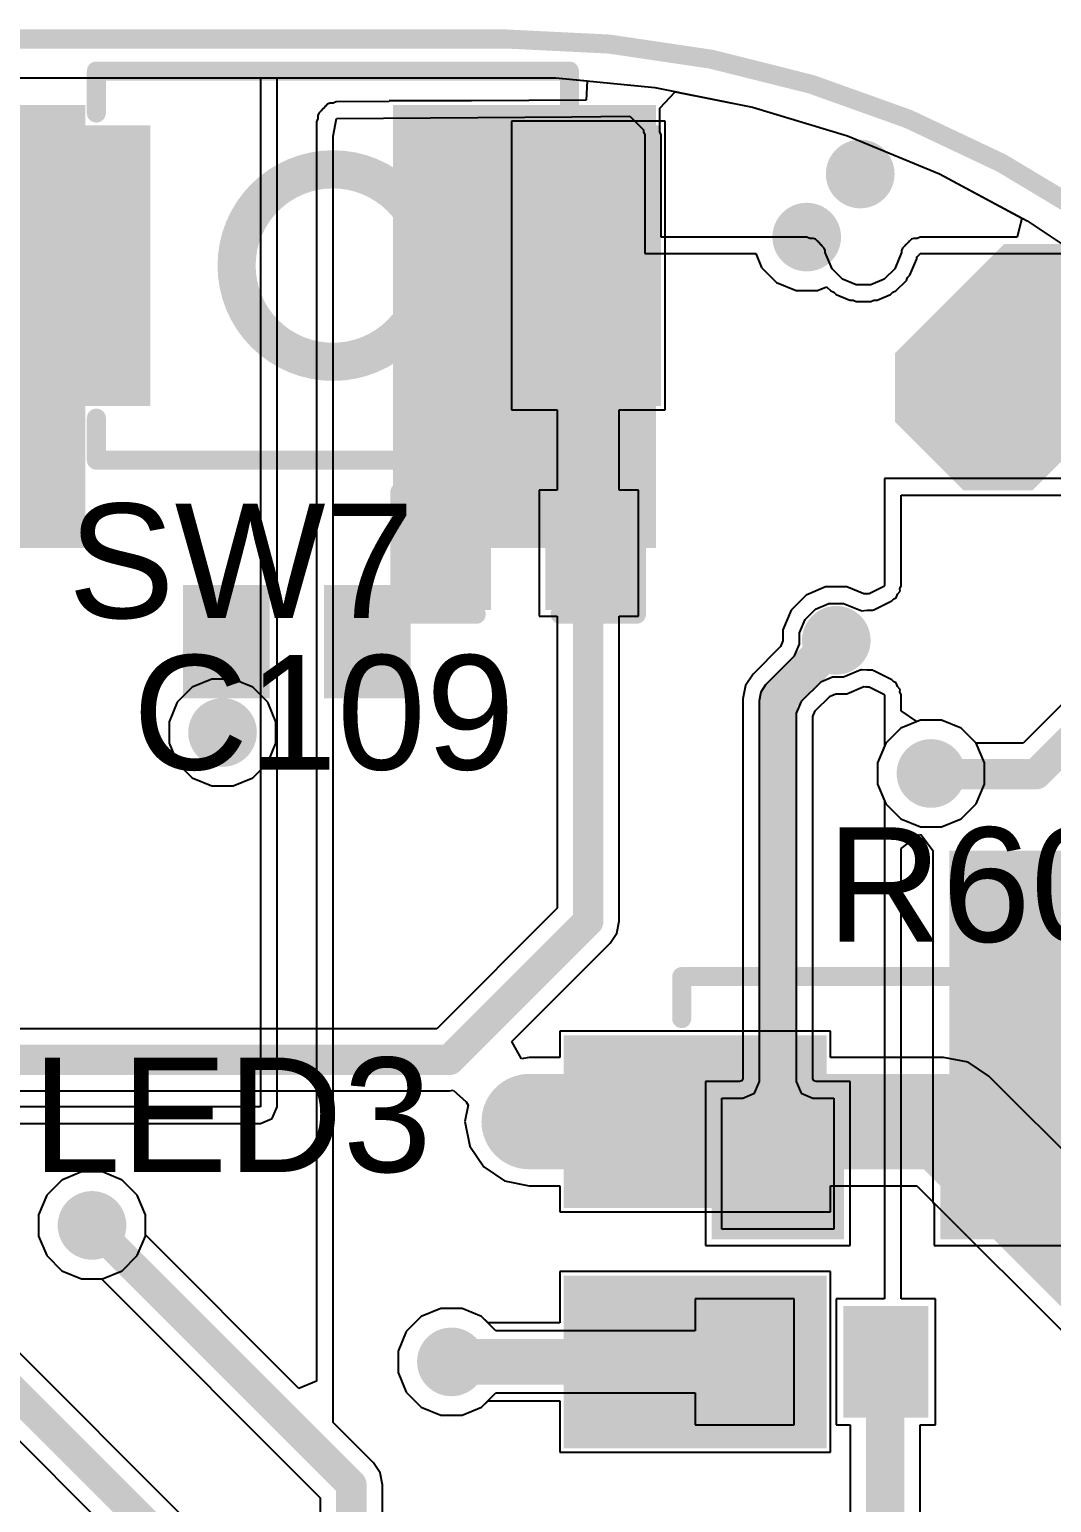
# Model space of a CAD drawing. Header units: millimetres. Extents: x -12 to 5428, y 0 to 5422.
# Drawn here: x 32.8 to 39.61, y 30.25 to 40.06 of the extents above; entities that cross this region are included whole.
import ezdxf

# ---------------------------------------------------------------- set-up
doc = ezdxf.new("R2010")
doc.units = ezdxf.units.MM
for name, color, linetype in [('BottomLayer', 5, 'Continuous'), ('BottomPaste', 16, 'Continuous'), ('BottomSolder', 6, 'Continuous'), ('Mechanical2', 216, 'Continuous'), ('TopLayer', 1, 'Continuous'), ('TopOverlay', 2, 'Continuous'), ('TopPaste', 8, 'Continuous'), ('TopSolder', 216, 'Continuous'), ('ViaHoleLayer', 16, 'Continuous')]:
    doc.layers.add(name, color=color, linetype=linetype)
doc.styles.add('Arial', font='', dxfattribs={"height": 0.2})
doc.styles.get('Arial').set_extended_font_data('Arial')

# ---------------------------------------------------------------- blocks, each defined once
blk = doc.blocks.new('SMA_DO_214AC__B_3')
at = {"layer": 'BottomLayer'}
for points in [[(-2.69997555, 1.40001498), (-1.09997621, 1.40001498), (-1.09997621, -1.3999845), (-2.69997555, -1.3999845)], [(1.10001685, 1.40001498), (2.70001619, 1.40001498), (2.70001619, -1.3999845), (1.10001685, -1.3999845)]]:
    blk.add_hatch(color=5, dxfattribs=at).paths.add_polyline_path(points)
at = {"layer": 'BottomPaste'}
for points in [[(-2.69997555, 1.40001498), (-1.09997621, 1.40001498), (-1.09997621, -1.3999845), (-2.69997555, -1.3999845)], [(1.10001685, 1.40001498), (2.70001619, 1.40001498), (2.70001619, -1.3999845), (1.10001685, -1.3999845)]]:
    blk.add_hatch(color=16, dxfattribs=at).paths.add_polyline_path(points)
at = {"layer": 'BottomSolder'}
for points in [[(-2.77497667, 1.4750161), (-1.02497509, 1.4750161), (-1.02497509, -1.47498562), (-2.77497667, -1.47498562)], [(1.02501573, 1.4750161), (2.77501731, 1.4750161), (2.77501731, -1.47498562), (1.02501573, -1.47498562)]]:
    blk.add_hatch(color=6, dxfattribs=at).paths.add_polyline_path(points)
blk = doc.blocks.new('C___0402_B_9')
at = {"layer": 'BottomLayer'}
for points in [[(-0.2412999999999999, 0.3175050799999999), (-0.2413000000000001, -0.31749492), (-0.6985, -0.31749492), (-0.6985, 0.31750508)], [(0.6985, 0.3175050799999999), (0.6985, -0.31749492), (0.2412999999999999, -0.31749492), (0.2413000000000001, 0.31750508)]]:
    blk.add_hatch(color=5, dxfattribs=at).paths.add_polyline_path(points)
at = {"layer": 'BottomPaste'}
for points in [[(-0.2412999999999999, 0.3175050799999999), (-0.2413000000000001, -0.31749492), (-0.6985, -0.31749492), (-0.6985, 0.31750508)], [(0.6985, 0.3175050799999999), (0.6985, -0.31749492), (0.2412999999999999, -0.31749492), (0.2413000000000001, 0.31750508)]]:
    blk.add_hatch(color=16, dxfattribs=at).paths.add_polyline_path(points)
at = {"layer": 'BottomSolder'}
for points in [[(-0.1813001199999999, 0.3775049599999999), (-0.1813001200000001, -0.3774948000000001), (-0.7584998799999999, -0.3774947999999999), (-0.7584998799999999, 0.3775049600000001)], [(0.7584998799999999, 0.3775049599999999), (0.7584998799999999, -0.3774948000000001), (0.1813001199999999, -0.3774947999999999), (0.1813001200000001, 0.3775049600000001)]]:
    blk.add_hatch(color=6, dxfattribs=at).paths.add_polyline_path(points)
blk = doc.blocks.new('SMD5050_25')
at = {"layer": 'TopLayer'}
for points in [[(-3.199974549999999, 2.09998183), (-1.59997521, 2.09998183), (-1.59997521, 1.09998129), (-3.199974549999999, 1.09998129)], [(1.60001585, 2.09998183), (3.20001519, 2.09998183), (3.20001519, 1.09998129), (1.60001585, 1.09998129)], [(-3.199974549999999, 0.4999850299999999), (-1.59997521, 0.4999850299999999), (-1.59997521, -0.50001551), (-3.199974549999999, -0.50001551)], [(1.60001585, 0.4999850299999999), (3.20001519, 0.4999850299999999), (3.20001519, -0.50001551), (1.60001585, -0.50001551)], [(-3.199974549999999, -1.10001177), (-1.59997521, -1.10001177), (-1.59997521, -2.10001231), (-3.199974549999999, -2.10001231)], [(1.60001585, -1.10001177), (3.20001519, -1.10001177), (3.20001519, -2.10001231), (1.60001585, -2.10001231)]]:
    blk.add_hatch(color=1, dxfattribs=at).paths.add_polyline_path(points)
at = {"layer": 'TopPaste'}
for points in [[(-3.199974549999999, 2.09998183), (-1.59997521, 2.09998183), (-1.59997521, 1.09998129), (-3.199974549999999, 1.09998129)], [(1.60001585, 2.09998183), (3.20001519, 2.09998183), (3.20001519, 1.09998129), (1.60001585, 1.09998129)], [(-3.199974549999999, 0.4999850299999999), (-1.59997521, 0.4999850299999999), (-1.59997521, -0.50001551), (-3.199974549999999, -0.50001551)], [(1.60001585, 0.4999850299999999), (3.20001519, 0.4999850299999999), (3.20001519, -0.50001551), (1.60001585, -0.50001551)], [(-3.199974549999999, -1.10001177), (-1.59997521, -1.10001177), (-1.59997521, -2.10001231), (-3.199974549999999, -2.10001231)], [(1.60001585, -1.10001177), (3.20001519, -1.10001177), (3.20001519, -2.10001231), (1.60001585, -2.10001231)]]:
    blk.add_hatch(color=8, dxfattribs=at).paths.add_polyline_path(points)
at = {"layer": 'TopSolder'}
for points in [[(-3.27497567, 2.17498295), (-1.52497409, 2.17498295), (-1.52497409, 1.02498017), (-3.27497567, 1.02498017)], [(1.52501473, 2.17498295), (3.275016309999999, 2.17498295), (3.275016309999999, 1.02498017), (1.52501473, 1.02498017)], [(-3.27497567, 0.57498615), (-1.52497409, 0.57498615), (-1.52497409, -0.57501663), (-3.27497567, -0.57501663)], [(1.52501473, 0.57498615), (3.275016309999999, 0.57498615), (3.275016309999999, -0.57501663), (1.52501473, -0.57501663)], [(-3.27497567, -1.02501065), (-1.52497409, -1.02501065), (-1.52497409, -2.17501343), (-3.27497567, -2.17501343)], [(1.52501473, -1.02501065), (3.275016309999999, -1.02501065), (3.275016309999999, -2.17501343), (1.52501473, -2.17501343)]]:
    blk.add_hatch(color=216, dxfattribs=at).paths.add_polyline_path(points)
at = {"layer": 'TopOverlay'}
for points, const_width in [([(-2.48917968, 2.56538476), (2.48922032, 2.56538476)], 0.127), ([(-2.48917968, 2.28598476), (-2.48917968, 2.56538476)], 0.127), ([(2.48922032, 2.28598476), (2.48922032, 2.56538476)], 0.127), ([(-3.505179679999999, 1.52398476), (-3.505179679999999, 1.77798476)], 0.254), ([(-3.505179679999999, 1.77798476), (-3.37817968, 1.65098476)], 0.254), ([(-3.505179679999999, 1.52398476), (-3.37817968, 1.65098476)], 0.254), ([(-2.48917968, -2.56541524), (-2.48917968, -2.28601524)], 0.127), ([(2.48922032, -2.56541524), (2.48922032, -2.28601524)], 0.127), ([(-2.48917968, -2.56541524), (2.48922032, -2.56541524)], 0.127)]:
    blk.add_lwpolyline(points, dxfattribs=dict(at, const_width=const_width))
for points, const_width in [([(-2.52092968, 2.56538476, 1), (-2.45742968, 2.56538476, 1)], 0.0635), ([(-2.52092968, 2.56538476, 1), (-2.45742968, 2.56538476, 1)], 0.0635), ([(2.45747032, 2.56538476, 1), (2.52097032, 2.56538476, 1)], 0.0635), ([(2.45747032, 2.56538476, 1), (2.52097032, 2.56538476, 1)], 0.0635), ([(-2.52092968, 2.28598476, 1), (-2.45742968, 2.28598476, 1)], 0.0635), ([(2.45747032, 2.28598476, 1), (2.52097032, 2.28598476, 1)], 0.0635), ([(-3.568679679999999, 1.77798476, 1), (-3.44167968, 1.77798476, 1)], 0.127), ([(-3.568679679999999, 1.77798476, 1), (-3.44167968, 1.77798476, 1)], 0.127), ([(-3.44167968, 1.65098476, 1), (-3.31467968, 1.65098476, 1)], 0.127), ([(-3.44167968, 1.65098476, 1), (-3.31467968, 1.65098476, 1)], 0.127), ([(-3.568679679999999, 1.52398476, 1), (-3.44167968, 1.52398476, 1)], 0.127), ([(-3.568679679999999, 1.52398476, 1), (-3.44167968, 1.52398476, 1)], 0.127), ([(-2.52092968, -2.28601524, 1), (-2.45742968, -2.28601524, 1)], 0.0635), ([(2.45747032, -2.28601524, 1), (2.52097032, -2.28601524, 1)], 0.0635), ([(-2.52092968, -2.56541524, 1), (-2.45742968, -2.56541524, 1)], 0.0635), ([(-2.52092968, -2.56541524, 1), (-2.45742968, -2.56541524, 1)], 0.0635), ([(2.45747032, -2.56541524, 1), (2.52097032, -2.56541524, 1)], 0.0635), ([(2.45747032, -2.56541524, 1), (2.52097032, -2.56541524, 1)], 0.0635)]:
    blk.add_lwpolyline(points, format="xyb", close=True, dxfattribs=dict(at, const_width=const_width))
blk = doc.blocks.new('C___0603_B_27')
at = {"layer": 'BottomLayer'}
for points in [[(-1.14299746, -0.4444847599999999), (-1.14299746, 0.44451524), (-0.38099746, 0.44451524), (-0.38099746, -0.4444847599999999)], [(0.38100254, -0.4444847599999999), (0.38100254, 0.44451524), (1.14300254, 0.44451524), (1.14300254, -0.4444847599999999)]]:
    blk.add_hatch(color=5, dxfattribs=at).paths.add_polyline_path(points)
at = {"layer": 'BottomPaste'}
for points in [[(-1.14299746, -0.4444847599999999), (-1.14299746, 0.44451524), (-0.38099746, 0.44451524), (-0.38099746, -0.4444847599999999)], [(0.38100254, -0.4444847599999999), (0.38100254, 0.44451524), (1.14300254, 0.44451524), (1.14300254, -0.4444847599999999)]]:
    blk.add_hatch(color=16, dxfattribs=at).paths.add_polyline_path(points)
at = {"layer": 'BottomSolder'}
for points in [[(-1.20299734, -0.5044846399999999), (-1.20299734, 0.50451512), (-0.32099758, 0.50451512), (-0.32099758, -0.5044846399999999)], [(0.32100266, -0.5044846399999999), (0.32100266, 0.50451512), (1.20300242, 0.50451512), (1.20300242, -0.5044846399999999)]]:
    blk.add_hatch(color=6, dxfattribs=at).paths.add_polyline_path(points)
blk = doc.blocks.new('2_T____P___B_56')
at = {"layer": 'BottomLayer'}
for points in [[(0.28576524, 0.7620152399999999), (-0.28573476, 0.7620152399999999), (-0.5714847599999999, 0.47626524), (-0.5714847599999999, -0.47623476), (-0.28573476, -0.7619847599999999), (0.28576524, -0.7619847599999999), (0.57151524, -0.47623476), (0.57151524, 0.47626524)], [(2.28576124, 0.7620152399999999), (1.71426124, 0.7620152399999999), (1.42851124, 0.47626524), (1.42851124, -0.47623476), (1.71426124, -0.7619847599999999), (2.28576124, -0.7619847599999999), (2.57151124, -0.47623476), (2.57151124, 0.47626524)]]:
    blk.add_hatch(color=5, dxfattribs=at).paths.add_polyline_path(points)
at = {"layer": 'BottomPaste'}
for points in [[(0.28576524, 0.7620152399999999), (-0.28573476, 0.7620152399999999), (-0.5714847599999999, 0.47626524), (-0.5714847599999999, -0.47623476), (-0.28573476, -0.7619847599999999), (0.28576524, -0.7619847599999999), (0.57151524, -0.47623476), (0.57151524, 0.47626524)], [(2.28576124, 0.7620152399999999), (1.71426124, 0.7620152399999999), (1.42851124, 0.47626524), (1.42851124, -0.47623476), (1.71426124, -0.7619847599999999), (2.28576124, -0.7619847599999999), (2.57151124, -0.47623476), (2.57151124, 0.47626524)]]:
    blk.add_hatch(color=16, dxfattribs=at).paths.add_polyline_path(points)
at = {"layer": 'BottomSolder'}
for points in [[(0.3232658, 0.83701636), (-0.32323532, 0.83701636), (-0.64648588, 0.5137657999999999), (-0.64648588, -0.5137353199999999), (-0.32323532, -0.83698588), (0.3232658, -0.83698588), (0.64651636, -0.5137353199999999), (0.64651636, 0.5137657999999999)], [(2.3232618, 0.83701636), (1.67676068, 0.83701636), (1.35351012, 0.5137657999999999), (1.35351012, -0.5137353199999999), (1.67676068, -0.83698588), (2.3232618, -0.83698588), (2.64651236, -0.5137353199999999), (2.64651236, 0.5137657999999999)]]:
    blk.add_hatch(color=6, dxfattribs=at).paths.add_polyline_path(points)
blk = doc.blocks.new('B3U_1000P_59')
at = {"layer": 'TopLayer'}
for points in [[(-2.10997927, 0.85998685), (-1.28997837, 0.85998685), (-1.28997837, -0.8600122499999999), (-2.10997927, -0.8600122499999999)], [(1.29001393, 0.85998685), (2.11001483, 0.85998685), (2.11001483, -0.8600122499999999), (1.29001393, -0.8600122499999999)]]:
    blk.add_hatch(color=1, dxfattribs=at).paths.add_polyline_path(points)
at = {"layer": 'TopPaste'}
for points in [[(-2.10997927, 0.85998685), (-1.28997837, 0.85998685), (-1.28997837, -0.8600122499999999), (-2.10997927, -0.8600122499999999)], [(1.29001393, 0.85998685), (2.11001483, 0.85998685), (2.11001483, -0.8600122499999999), (1.29001393, -0.8600122499999999)]]:
    blk.add_hatch(color=8, dxfattribs=at).paths.add_polyline_path(points)
at = {"layer": 'TopSolder'}
for points in [[(-2.18498039, 0.9349879699999999), (-1.21497725, 0.9349879699999999), (-1.21497725, -0.93501337), (-2.18498039, -0.93501337)], [(1.21501281, 0.9349879699999999), (2.18501595, 0.9349879699999999), (2.18501595, -0.93501337), (1.21501281, -0.93501337)]]:
    blk.add_hatch(color=216, dxfattribs=at).paths.add_polyline_path(points)
at = {"layer": 'TopOverlay', "const_width": 0.127}
for points in [[(-1.57480762, 1.2953873), (-1.57480762, 1.0159873)], [(1.57479238, 1.2953873), (-1.57480762, 1.2953873)], [(1.57479238, 1.2953873), (1.57479238, 1.0159873)], [(-1.57480762, -1.0160127), (-1.57480762, -1.2954127)], [(1.57479238, -1.0160127), (1.57479238, -1.2954127)], [(1.57479238, -1.2954127), (-1.57480762, -1.2954127)]]:
    blk.add_lwpolyline(points, dxfattribs=at)
at = {"layer": 'TopOverlay'}
for points, const_width in [([(-1.60655762, 1.2953873, 1), (-1.54305762, 1.2953873, 1)], 0.0635), ([(-1.60655762, 1.2953873, 1), (-1.54305762, 1.2953873, 1)], 0.0635), ([(1.54304238, 1.2953873, 1), (1.60654238, 1.2953873, 1)], 0.0635), ([(1.54304238, 1.2953873, 1), (1.60654238, 1.2953873, 1)], 0.0635), ([(-1.60655762, 1.0159873, 1), (-1.54305762, 1.0159873, 1)], 0.0635), ([(1.54304238, 1.0159873, 1), (1.60654238, 1.0159873, 1)], 0.0635), ([(0.64106806, 0, 1), (-0.64106806, 0, 1)], 0.254), ([(-0.7045680599999999, 0, 1), (-0.5775680599999999, 0, 1)], 0.127), ([(0.5775680599999999, 0, 1), (0.7045680599999999, 0, 1)], 0.127), ([(-1.60655762, -1.0160127, 1), (-1.54305762, -1.0160127, 1)], 0.0635), ([(1.54304238, -1.0160127, 1), (1.60654238, -1.0160127, 1)], 0.0635), ([(-1.60655762, -1.2954127, 1), (-1.54305762, -1.2954127, 1)], 0.0635), ([(-1.60655762, -1.2954127, 1), (-1.54305762, -1.2954127, 1)], 0.0635), ([(1.54304238, -1.2954127, 1), (1.60654238, -1.2954127, 1)], 0.0635), ([(1.54304238, -1.2954127, 1), (1.60654238, -1.2954127, 1)], 0.0635)]:
    blk.add_lwpolyline(points, format="xyb", close=True, dxfattribs=dict(at, const_width=const_width))
blk = doc.blocks.new('R___0402_B_67')
at = {"layer": 'BottomLayer'}
for points in [[(-0.2412771399999999, 0.31748476), (-0.2412771400000001, -0.31751524), (-0.6984771399999999, -0.31751524), (-0.6984771399999999, 0.31748476)], [(0.69852286, 0.31748476), (0.69852286, -0.31751524), (0.2413228599999999, -0.31751524), (0.2413228600000001, 0.31748476)]]:
    blk.add_hatch(color=5, dxfattribs=at).paths.add_polyline_path(points)
at = {"layer": 'BottomPaste'}
for points in [[(-0.2412771399999999, 0.31748476), (-0.2412771400000001, -0.31751524), (-0.6984771399999999, -0.31751524), (-0.6984771399999999, 0.31748476)], [(0.69852286, 0.31748476), (0.69852286, -0.31751524), (0.2413228599999999, -0.31751524), (0.2413228600000001, 0.31748476)]]:
    blk.add_hatch(color=16, dxfattribs=at).paths.add_polyline_path(points)
at = {"layer": 'BottomSolder'}
for points in [[(-0.1862759799999999, 0.3724859199999999), (-0.1862759800000001, -0.3725164000000001), (-0.7534782999999999, -0.3725163999999999), (-0.7534782999999999, 0.37248592)], [(0.75352402, 0.3724859199999999), (0.75352402, -0.3725164000000001), (0.1863216999999999, -0.3725163999999999), (0.1863217000000001, 0.37248592)]]:
    blk.add_hatch(color=6, dxfattribs=at).paths.add_polyline_path(points)
blk = doc.blocks.new('C___0402_125')
at = {"layer": 'TopLayer'}
for points in [[(-0.69851524, -0.31751524), (-0.69851524, 0.31748476), (-0.2413152399999999, 0.31748476), (-0.24131524, -0.31751524)], [(0.2412847599999999, -0.31751524), (0.24128476, 0.31748476), (0.6984847599999999, 0.31748476), (0.6984847599999999, -0.31751524)]]:
    blk.add_hatch(color=1, dxfattribs=at).paths.add_polyline_path(points)
at = {"layer": 'TopPaste'}
for points in [[(-0.69851524, -0.31751524), (-0.69851524, 0.31748476), (-0.2413152399999999, 0.31748476), (-0.24131524, -0.31751524)], [(0.2412847599999999, -0.31751524), (0.24128476, 0.31748476), (0.6984847599999999, 0.31748476), (0.6984847599999999, -0.31751524)]]:
    blk.add_hatch(color=8, dxfattribs=at).paths.add_polyline_path(points)
at = {"layer": 'TopSolder'}
for points in [[(-0.7585151199999999, -0.37751512), (-0.7585151199999999, 0.37748464), (-0.18131536, 0.37748464), (-0.18131536, -0.37751512)], [(0.18128488, -0.37751512), (0.18128488, 0.37748464), (0.7584846399999999, 0.37748464), (0.7584846399999999, -0.37751512)]]:
    blk.add_hatch(color=216, dxfattribs=at).paths.add_polyline_path(points)
at = {"layer": 'TopOverlay', "const_width": 0.127}
for points in [[(-0.78741524, 0.40638476), (-0.27941524, 0.40638476)], [(-0.78741524, -0.40641524), (-0.78741524, 0.40638476)], [(0.27938476, 0.40638476), (0.7873847599999999, 0.40638476)], [(0.7873847599999999, -0.40641524), (0.7873847599999999, 0.40638476)], [(-0.78741524, -0.40641524), (-0.27941524, -0.40641524)], [(0.27938476, -0.40641524), (0.7873847599999999, -0.40641524)]]:
    blk.add_lwpolyline(points, dxfattribs=at)
at = {"layer": 'TopOverlay', "const_width": 0.0635}
for points in [[(-0.8191652399999999, 0.40638476, 1), (-0.7556652399999999, 0.40638476, 1)], [(-0.8191652399999999, 0.40638476, 1), (-0.7556652399999999, 0.40638476, 1)], [(-0.31116524, 0.40638476, 1), (-0.24766524, 0.40638476, 1)], [(0.24763476, 0.40638476, 1), (0.31113476, 0.40638476, 1)], [(0.75563476, 0.40638476, 1), (0.8191347599999999, 0.40638476, 1)], [(0.75563476, 0.40638476, 1), (0.8191347599999999, 0.40638476, 1)], [(-0.8191652399999999, -0.40641524, 1), (-0.7556652399999999, -0.40641524, 1)], [(-0.8191652399999999, -0.40641524, 1), (-0.7556652399999999, -0.40641524, 1)], [(-0.31116524, -0.40641524, 1), (-0.24766524, -0.40641524, 1)], [(0.24763476, -0.40641524, 1), (0.31113476, -0.40641524, 1)], [(0.75563476, -0.40641524, 1), (0.8191347599999999, -0.40641524, 1)], [(0.75563476, -0.40641524, 1), (0.8191347599999999, -0.40641524, 1)]]:
    blk.add_lwpolyline(points, format="xyb", close=True, dxfattribs=at)

msp = doc.modelspace()

# ---------------------------------------------------------------- hatches: boundary and pattern name
at = {"layer": 'BottomLayer'}
h = msp.add_hatch(color=5, dxfattribs=at)
edge = h.paths.add_edge_path()
edge.add_arc((38.33273512, 39.10117148), 0.2286, 0, 360)
h = msp.add_hatch(color=5, dxfattribs=at)
edge = h.paths.add_edge_path()
edge.add_arc((37.97652552, 38.68096403999999), 0.2286, 0, 360)
h = msp.add_hatch(color=5, dxfattribs=at)
edge = h.paths.add_edge_path()
edge.add_arc((38.17339076, 35.99599608), 0.2286, 0, 360)
h = msp.add_hatch(color=5, dxfattribs=at)
edge = h.paths.add_edge_path()
edge.add_arc((34.0868, 35.3822), 0.2286, 0, 360)
h = msp.add_hatch(color=5, dxfattribs=at)
edge = h.paths.add_edge_path()
edge.add_arc((38.80395338, 35.10937606), 0.2286, 0, 360)
msp.add_hatch(color=5, dxfattribs=at).paths.add_polyline_path([(38.92715861999999, 32.25720752), (42.70530702, 32.25720752), (42.70530702, 34.59630876), (38.92715861999999, 34.59630876)])
h = msp.add_hatch(color=5, dxfattribs=at)
edge = h.paths.add_edge_path()
edge.add_arc((36.12848756, 32.79118156), 0.2286, 0, 360)
h = msp.add_hatch(color=5, dxfattribs=at)
edge = h.paths.add_edge_path()
edge.add_arc((33.21779996, 32.09999676), 0.2286, 0, 360)
h = msp.add_hatch(color=5, dxfattribs=at)
edge = h.paths.add_edge_path()
edge.add_arc((35.61078476, 31.19118476), 0.2286, 0, 360)
at = {"layer": 'TopLayer'}
h = msp.add_hatch(color=1, dxfattribs=at)
edge = h.paths.add_edge_path()
edge.add_arc((38.33273512, 39.10117148), 0.2286, 0, 360)
h = msp.add_hatch(color=1, dxfattribs=at)
edge = h.paths.add_edge_path()
edge.add_arc((37.97652552, 38.68096403999999), 0.2286, 0, 360)
h = msp.add_hatch(color=1, dxfattribs=at)
edge = h.paths.add_edge_path()
edge.add_arc((38.17339076, 35.99599608), 0.2286, 0, 360)
h = msp.add_hatch(color=1, dxfattribs=at)
edge = h.paths.add_edge_path()
edge.add_arc((34.0868, 35.3822), 0.2286, 0, 360)
h = msp.add_hatch(color=1, dxfattribs=at)
edge = h.paths.add_edge_path()
edge.add_arc((38.80395338, 35.10937606), 0.2286, 0, 360)
h = msp.add_hatch(color=1, dxfattribs=at)
edge = h.paths.add_edge_path()
edge.add_arc((36.12848756, 32.79118156), 0.2286, 0, 360)
h = msp.add_hatch(color=1, dxfattribs=at)
edge = h.paths.add_edge_path()
edge.add_arc((33.21779996, 32.09999676), 0.2286, 0, 360)
h = msp.add_hatch(color=1, dxfattribs=at)
edge = h.paths.add_edge_path()
edge.add_arc((35.61078476, 31.19118476), 0.2286, 0, 360)
at = {"layer": 'ViaHoleLayer'}
h = msp.add_hatch(color=16, dxfattribs=at)
edge = h.paths.add_edge_path()
edge.add_arc((38.33273512, 39.10117148), 0.1016, 0, 360)
h = msp.add_hatch(color=16, dxfattribs=at)
edge = h.paths.add_edge_path()
edge.add_arc((37.97652552, 38.68096403999999), 0.1016, 0, 360)
h = msp.add_hatch(color=16, dxfattribs=at)
edge = h.paths.add_edge_path()
edge.add_arc((38.17339076, 35.99599608), 0.1016, 0, 360)
h = msp.add_hatch(color=16, dxfattribs=at)
edge = h.paths.add_edge_path()
edge.add_arc((34.0868, 35.3822), 0.1016, 0, 360)
h = msp.add_hatch(color=16, dxfattribs=at)
edge = h.paths.add_edge_path()
edge.add_arc((38.80395338, 35.10937606), 0.1016, 0, 360)
h = msp.add_hatch(color=16, dxfattribs=at)
edge = h.paths.add_edge_path()
edge.add_arc((36.12848756, 32.79118156), 0.1016, 0, 360)
h = msp.add_hatch(color=16, dxfattribs=at)
edge = h.paths.add_edge_path()
edge.add_arc((33.21779996, 32.09999676), 0.1016, 0, 360)
h = msp.add_hatch(color=16, dxfattribs=at)
edge = h.paths.add_edge_path()
edge.add_arc((35.61078476, 31.19118476), 0.1016, 0, 360)

# ---------------------------------------------------------------- linework, layer by layer
at = {"layer": 'BottomLayer'}
for p, q in [((31.36619838, 39.74103049999999), (34.34069078, 39.74103304)), ((34.34069078, 39.74103304), (34.34069078, 32.88939827999999)), ((34.45066262, 32.88939827999999), (34.45066262, 39.74103304)), ((34.45066262, 39.74103304), (35.97459912, 39.74103304)), ((35.97459912, 39.74103304), (36.30576178, 39.74103304)), ((36.30576178, 39.74103304), (36.5145955, 39.72046412)), ((36.5145955, 39.72046412), (36.50881699999999, 39.5934184)), ((36.99915638, 39.53980916), (37.1008021, 39.64907995999999)), ((37.1008021, 39.64907995999999), (37.61450948, 39.54689576)), ((34.75742604, 39.53621759999999), (34.75024546, 39.52903702)), ((34.76492412, 39.54382744), (34.75742604, 39.53621759999999)), ((34.76683928, 39.5485493), (34.76492412, 39.54382744)), ((34.77153066, 39.55053304), (34.76683928, 39.5485493)), ((34.78687988, 39.56610832), (34.77153066, 39.55053304)), ((34.80233578, 39.57264374), (34.78687988, 39.56610832)), ((34.82421534, 39.57280376), (34.80233578, 39.57264374)), ((34.84436516, 39.58132292), (34.82421534, 39.57280376)), ((35.19595957999999, 39.58387816), (34.84436516, 39.58132292)), ((35.74516092, 39.5878685), (35.19595957999999, 39.5878685)), ((35.19595957999999, 39.5878685), (35.19595957999999, 39.58387816)), ((36.50881699999999, 39.5934184), (35.74516092, 39.5878685)), ((36.99915638, 39.38257808), (36.99915638, 39.53980916)), ((37.61450948, 39.54689576), (38.24832838, 39.354633)), ((34.72168824, 39.4695299), (34.71331894, 39.44932166)), ((34.71331894, 39.44932166), (34.71331894, 31.06341006)), ((34.72810936, 39.50690092), (34.72168824, 39.49140438)), ((34.72168824, 39.49140438), (34.72168824, 39.4695299)), ((34.74357542, 39.52236697999999), (34.72810936, 39.50690092)), ((34.74552868, 39.52708376), (34.74357542, 39.52236697999999)), ((34.75024546, 39.52903702), (34.74552868, 39.52708376)), ((34.82329077999999, 39.35401578), (34.84517542, 39.47135362)), ((34.84517542, 39.47135362), (36.41199474, 39.48274043999999)), ((36.41199474, 39.48274043999999), (36.79905518, 39.48555222)), ((36.79905518, 39.48555222), (36.88918454, 39.39607563999999)), ((34.82329077999999, 30.78750256), (34.82329077999999, 39.35401578)), ((36.88918454, 39.39607563999999), (36.88918454, 39.38257808)), ((36.88918454, 39.38257808), (36.89755384, 39.36236984)), ((36.89755384, 39.36236984), (36.89755384, 39.34049536)), ((36.89755384, 39.34049536), (36.89755891999999, 39.34048266)), ((36.89755891999999, 39.34048266), (36.89755891999999, 38.5709922)), ((37.00753076, 39.36235968), (36.99915638, 39.38257808)), ((37.00753076, 38.68096403999999), (37.00753076, 39.36235968)), ((38.24832838, 39.354633), (38.86023978, 39.10117148)), ((38.86023978, 39.10117148), (39.4087858, 38.80796404)), ((39.4087858, 38.80796404), (39.37697484, 38.68096403999999)), ((37.97652552, 38.68096403999999), (37.00753076, 38.68096403999999)), ((37.99673376, 38.6725922), (37.97652552, 38.68096403999999)), ((38.0186184, 38.67259728), (37.99673376, 38.6725922)), ((38.01863617999999, 38.67258203999999), (38.0186184, 38.67259728)), ((38.03406668, 38.66618886), (38.01863617999999, 38.67258203999999)), ((38.03407684, 38.66619393999999), (38.03406668, 38.66618886)), ((38.0495556, 38.65071263999999), (38.03407684, 38.66619393999999)), ((38.05428762, 38.6487543), (38.0495556, 38.65071263999999)), ((38.05624596, 38.64402228), (38.05428762, 38.6487543)), ((38.65370984, 38.6487543), (38.65174896, 38.64401974)), ((38.6584444, 38.65071518), (38.65370984, 38.6487543)), ((38.6739257, 38.66619648), (38.6584444, 38.65071518)), ((38.67394093999999, 38.66619393999999), (38.6739257, 38.66619648)), ((38.68936382, 38.67258458), (38.67394093999999, 38.66619393999999)), ((38.6893816, 38.67259981999999), (38.68936382, 38.67258458)), ((38.71126623999999, 38.67259474), (38.6893816, 38.67259981999999)), ((38.73147194, 38.68096403999999), (38.71126623999999, 38.67259474)), ((39.37697484, 38.68096403999999), (38.73147194, 38.68096403999999)), ((36.89755891999999, 38.5709922), (37.63717897999999, 38.5709922)), ((37.63717897999999, 38.5709922), (37.67506307999999, 38.47953188)), ((38.07142753999999, 38.62884323999999), (38.05624596, 38.64402228)), ((38.0761621, 38.62688236), (38.07142753999999, 38.62884323999999)), ((38.07812298, 38.62214779999999), (38.0761621, 38.62688236)), ((38.09360427999999, 38.6066665), (38.07812298, 38.62214779999999)), ((38.09360174, 38.60665126), (38.09360427999999, 38.6066665)), ((38.09999238, 38.59122838), (38.09360174, 38.60665126)), ((38.10000762, 38.5912106), (38.09999238, 38.59122838)), ((38.10000254, 38.57934372), (38.10000762, 38.5912106)), ((38.14576572, 38.46886388), (38.10000254, 38.57934372)), ((38.60799746, 38.57934625999999), (38.56223428, 38.46886388)), ((38.60801016, 38.59122838), (38.60799492, 38.5912106)), ((38.60799492, 38.5912106), (38.60799746, 38.57934625999999)), ((38.61440334, 38.60665634), (38.60801016, 38.59122838)), ((38.62987956, 38.62214779999999), (38.61439826, 38.60666904)), ((38.61439826, 38.60666904), (38.61440334, 38.60665634)), ((38.63183789999999, 38.62687981999999), (38.62987956, 38.62214779999999)), ((38.63656992, 38.62883816), (38.63183789999999, 38.62687981999999)), ((38.65174896, 38.64401974), (38.63656992, 38.62883816)), ((38.70959746, 38.54912026), (38.7143371, 38.55108368)), ((38.70959746, 38.537261), (38.70959746, 38.54912026)), ((38.7143371, 38.55108368), (38.72951613999999, 38.56626525999999)), ((38.72951613999999, 38.56626525999999), (38.73147448, 38.5709922)), ((38.73147448, 38.5709922), (39.77055546, 38.5709922)), ((37.67506307999999, 38.47953188), (37.77509336, 38.3795016)), ((38.21486388, 38.39976572), (38.14576572, 38.46886388)), ((38.56223428, 38.46886388), (38.49313612, 38.39976572)), ((38.66383428, 38.42677862), (38.70959746, 38.537261)), ((37.77509336, 38.3795016), (37.90579159999999, 38.32536404)), ((38.30514056, 38.36237183999999), (38.21486388, 38.39976572)), ((38.40285944, 38.36237183999999), (38.30514056, 38.36237183999999)), ((38.49313612, 38.39976572), (38.40285944, 38.36237183999999)), ((38.57089822, 38.32200362), (38.63999638, 38.39110178)), ((38.63999638, 38.39110178), (38.64836822, 38.41131001999999)), ((38.64836822, 38.41131001999999), (38.66383428, 38.42677862)), ((37.90579159999999, 38.32536404), (38.04725944, 38.32536404)), ((38.04725944, 38.32536404), (38.10840993999999, 38.35069546)), ((38.10840993999999, 38.35069546), (38.13710177999999, 38.32200362)), ((38.13710177999999, 38.32200362), (38.1573151, 38.31363177999999)), ((38.1573151, 38.31363177999999), (38.17278115999999, 38.29816572)), ((38.17278115999999, 38.29816572), (38.2630553, 38.26077184)), ((38.2630553, 38.26077184), (38.28492978, 38.26077184)), ((38.28492978, 38.26077184), (38.30514056, 38.2524)), ((38.40285944, 38.2524), (38.42307022, 38.26077184)), ((38.42307022, 38.26077184), (38.4449447, 38.26077184)), ((38.4449447, 38.26077184), (38.53522138, 38.29816572)), ((38.53522138, 38.29816572), (38.55068744, 38.31363177999999)), ((38.55068744, 38.31363177999999), (38.57089822, 38.32200362)), ((38.30514056, 38.2524), (38.40285944, 38.2524)), ((40.10335896, 37.0734463), (38.49444676, 37.0734463)), ((38.49444676, 37.0734463), (38.49444676, 36.36203039999999)), ((38.6044186, 36.35744062), (38.6044186, 36.96347445999999)), ((38.6044186, 36.96347445999999), (40.1252309, 36.96347445999999)), ((37.97195859999999, 36.29745852), (37.87192832, 36.19742823999999)), ((38.10265684, 36.35159607999999), (37.97195859999999, 36.29745852)), ((38.24412468, 36.35159607999999), (38.10265684, 36.35159607999999)), ((38.3575687, 36.30460608), (38.24412468, 36.35159607999999)), ((38.37055826, 36.30554334), (38.3575687, 36.30460608)), ((38.37457146, 36.30420984), (38.37055826, 36.30554334)), ((38.37847798, 36.30582782), (38.37457146, 36.30420984)), ((38.39151072, 36.30582782), (38.37847798, 36.30582782)), ((38.49034466, 36.35538321999999), (38.39151072, 36.30582782)), ((38.49318184, 36.3582204), (38.49034466, 36.35538321999999)), ((38.49444676, 36.36203039999999), (38.49318184, 36.3582204)), ((38.57220886, 36.27967852), (38.58202596, 36.3033818)), ((38.58202596, 36.3033818), (38.59881536, 36.32278231999999)), ((38.59751488, 36.34077568), (38.6044186, 36.35744062)), ((38.59881536, 36.32278231999999), (38.59751488, 36.34077568)), ((37.87192832, 36.19742823999999), (37.81779075999999, 36.06673)), ((37.96515648, 36.1351322), (38.03425463999999, 36.20423036)), ((38.03425463999999, 36.20423036), (38.12453132, 36.24162424)), ((38.12453132, 36.24162424), (38.2222502, 36.24162424)), ((38.2222502, 36.24162424), (38.33273512, 36.19585852)), ((38.33273512, 36.19585852), (38.33696168, 36.19585852)), ((38.33696168, 36.19585852), (38.34016208, 36.19308992)), ((38.34016208, 36.19308992), (38.37847798, 36.19585598)), ((38.37847798, 36.19585598), (38.4169031, 36.19585598)), ((38.4169031, 36.19585598), (38.41989521999999, 36.19884809999999)), ((38.41989521999999, 36.19884809999999), (38.42411162, 36.1991529)), ((38.42411162, 36.1991529), (38.543738, 36.25913499999999)), ((38.543738, 36.25913499999999), (38.55554138, 36.27277479999999)), ((38.55554138, 36.27277479999999), (38.57220886, 36.27967852)), ((37.9277626, 36.04485552), (37.96515648, 36.1351322)), ((37.81779075999999, 36.06673), (37.81779075999999, 35.99189398)), ((37.9277626, 35.9700195), (37.9277626, 36.04485552)), ((37.80232469999999, 35.95455344), (37.61934818, 35.77157438)), ((37.81779075999999, 35.99189398), (37.80232469999999, 35.95455344)), ((37.89555286, 35.8922574), (37.9277626, 35.9700195)), ((40.04141344, 35.93594794), (39.4174218, 35.31195884)), ((37.70476584, 35.70146784), (37.89555286, 35.8922574)), ((37.61934818, 35.77157438), (37.5688225, 35.69595858)), ((38.06965208, 35.71815818), (37.93947454, 35.58798317999999)), ((38.14741418, 35.75036792), (38.06965208, 35.71815818)), ((38.2222502, 35.75036792), (38.14741418, 35.75036792)), ((38.33273512, 35.79613364), (38.2222502, 35.75036792)), ((38.33696168, 35.79613364), (38.33273512, 35.79613364)), ((38.34016208, 35.79890224), (38.33696168, 35.79613364)), ((38.37847798, 35.79613618), (38.34016208, 35.79890224)), ((38.41690564, 35.79613618), (38.37847798, 35.79613618)), ((38.41989776, 35.79314406), (38.41690564, 35.79613618)), ((38.42411162, 35.79283926), (38.41989776, 35.79314406)), ((38.543738, 35.73285716), (38.42411162, 35.79283926)), ((38.55554138, 35.71921736), (38.543738, 35.73285716)), ((38.57220886, 35.71231364), (38.55554138, 35.71921736)), ((38.58202596, 35.68861036), (38.57220886, 35.71231364)), ((37.5688225, 35.69595858), (37.5510806, 35.60676393999999)), ((37.5510806, 35.60676393999999), (37.5510806, 33.079182)), ((37.66105244, 35.59593338), (37.67241386, 35.65305035999999)), ((37.67241386, 35.65305035999999), (37.70476584, 35.70146784)), ((38.0327027, 35.52568714), (38.13194812, 35.62493002)), ((38.13194812, 35.62493002), (38.16928612, 35.64039608)), ((38.16928612, 35.64039608), (38.24412468, 35.64039608)), ((38.24412468, 35.64039608), (38.3575687, 35.68738608)), ((38.3575687, 35.68738608), (38.3705608, 35.68644882)), ((38.3705608, 35.68644882), (38.374574, 35.68778232)), ((38.374574, 35.68778232), (38.37847798, 35.68616434)), ((38.37847798, 35.68616434), (38.39151072, 35.68616434)), ((38.39151072, 35.68616434), (38.49034466, 35.63660894)), ((38.49034466, 35.63660894), (38.49318184, 35.63377175999999)), ((38.49318184, 35.63377175999999), (38.49444676, 35.62996176)), ((38.49444676, 35.62996176), (38.49444676, 35.29138738)), ((38.59881536, 35.66920984), (38.58202596, 35.68861036)), ((38.59751488, 35.65121648), (38.59881536, 35.66920984)), ((38.6044186, 35.63455154), (38.59751488, 35.65121648)), ((38.6044186, 35.52592336), (38.6044186, 35.63455154)), ((37.66105244, 33.05730752), (37.66105244, 35.59593338)), ((37.93947454, 35.58798317999999), (37.9072648, 35.51022108)), ((37.9072648, 35.51022108), (37.9072648, 33.05730752)), ((38.01723664, 35.4883466), (38.0327027, 35.52568714)), ((38.71001656, 35.4553647), (38.6044186, 35.52592336)), ((38.01723664, 33.07917946), (38.01723664, 35.4883466)), ((38.73321946, 35.46497606), (38.71001656, 35.4553647)), ((38.8746873, 35.46497606), (38.73321946, 35.46497606)), ((39.00538554, 35.4108385), (38.8746873, 35.46497606)), ((39.1042652, 35.31195884), (39.00538554, 35.4108385)), ((38.49444676, 35.29138738), (38.44835338, 35.18010998)), ((39.4174218, 35.31195884), (39.1042652, 35.31195884)), ((38.44835338, 35.18010998), (38.44835338, 35.03864213999999)), ((38.44835338, 35.03864213999999), (38.49444676, 34.92736473999999)), ((38.49444676, 34.92736473999999), (38.49444676, 34.60877762)), ((38.6044186, 34.60877762), (38.72725808, 34.70287446)), ((38.72725808, 34.70287446), (38.73748157999999, 34.7003878)), ((38.73748157999999, 34.7003878), (38.81718678, 34.59630876)), ((38.49444676, 34.60877762), (38.49444676, 31.61028476)), ((38.6044186, 31.61028476), (38.6044186, 34.60877762)), ((38.81718678, 34.59630876), (38.81718678, 32.25720752)), ((37.52920865999999, 33.05730752), (37.30155862, 33.05730752)), ((37.30155862, 33.05730752), (37.30155862, 31.96510752)), ((37.54467218, 33.0637134), (37.52920865999999, 33.05730752)), ((37.5510806, 33.079182), (37.54467218, 33.0637134)), ((37.6288427, 32.97954542), (37.66105244, 33.05730752)), ((37.9072648, 33.05730752), (37.93947454, 32.97954542)), ((38.02364252, 33.06371593999999), (38.01723664, 33.07917946)), ((38.03911111999999, 33.05730752), (38.02364252, 33.06371593999999)), ((38.26675862, 33.05730752), (38.03911111999999, 33.05730752)), ((38.26675862, 31.96510752), (38.26675862, 33.05730752)), ((37.5510806, 32.94733567999999), (37.6288427, 32.97954542)), ((37.93947454, 32.97954542), (38.01723664, 32.94733567999999)), ((34.34069078, 32.88939827999999), (31.36619838, 32.88939827999999)), ((34.41845288, 32.81163617999999), (34.45066262, 32.88939827999999)), ((37.41153046, 32.07507936), (37.41153046, 32.94733567999999)), ((37.41153046, 32.94733567999999), (37.5510806, 32.94733567999999)), ((38.01723664, 32.94733567999999), (38.15678678, 32.94733567999999)), ((38.15678678, 32.94733567999999), (38.15678678, 32.07507936)), ((30.5626008, 32.83659676), (33.5165827, 29.88261486)), ((31.38537538, 32.77942644), (34.34069078, 32.77942644)), ((34.34069078, 32.77942644), (34.41845288, 32.81163617999999)), ((34.36028433999999, 29.62491154), (31.3244103, 32.66078558)), ((33.0163678, 32.4014592), (32.91633752, 32.30142892)), ((33.14706604, 32.45559676), (33.0163678, 32.4014592)), ((33.28853388, 32.45559676), (33.14706604, 32.45559676)), ((33.41923212, 32.4014592), (33.28853388, 32.45559676)), ((33.5192624, 32.30142892), (33.41923212, 32.4014592)), ((32.91633752, 32.30142892), (32.86219996, 32.17073068)), ((33.57339996, 32.17073068), (33.5192624, 32.30142892)), ((38.81718678, 32.25720752), (38.82555862, 32.23699674)), ((38.82555862, 32.23699674), (38.82555862, 31.96510752)), ((32.86219996, 32.17073068), (32.86219996, 32.02926284)), ((33.57339996, 32.03739592), (33.57339996, 32.17073068)), ((32.86219996, 32.02926284), (32.91633752, 31.8985646)), ((34.59598618, 31.0148097), (33.57339996, 32.03739592)), ((38.15678678, 32.07507936), (37.41153046, 32.07507936)), ((32.91633752, 31.8985646), (33.0163678, 31.79853432)), ((37.30155862, 31.96510752), (38.26675862, 31.96510752)), ((38.82555862, 31.96510752), (39.79075862, 31.96510752)), ((33.0163678, 31.79853432), (33.14706604, 31.74439676)), ((33.14706604, 31.74439676), (33.2804008, 31.74439676)), ((33.2804008, 31.74439676), (34.73781978, 30.28698032)), ((37.89399076, 31.61028476), (37.23359076, 31.61028476)), ((37.23359076, 31.61028476), (37.23359076, 31.39836494)), ((37.89399076, 30.77208475999999), (37.89399076, 31.61028476)), ((38.49444676, 31.61028476), (38.17339076, 31.61028476)), ((38.17339076, 31.61028476), (38.17339076, 30.77208475999999)), ((38.83379076, 31.61028476), (38.6044186, 31.61028476)), ((38.83379076, 30.77208475999999), (38.83379076, 31.61028476)), ((35.4093526, 31.4926472), (35.30932232, 31.39261692)), ((35.54005084, 31.54678476), (35.4093526, 31.4926472)), ((35.68151868, 31.54678476), (35.54005084, 31.54678476)), ((35.81221692, 31.4926472), (35.68151868, 31.54678476)), ((35.90649918, 31.39836494), (35.81221692, 31.4926472)), ((35.30932232, 31.39261692), (35.25518476, 31.26191868)), ((37.23359076, 31.39836494), (35.90649918, 31.39836494)), ((35.25518476, 31.26191868), (35.25518476, 31.12045084)), ((35.25518476, 31.12045084), (35.30932232, 30.9897526)), ((34.71331894, 31.06341006), (34.59598618, 31.0148097)), ((35.30932232, 30.9897526), (35.4093526, 30.88972232)), ((35.81221692, 30.88972232), (35.90649918, 30.98400458)), ((35.90649918, 30.98400458), (37.23359076, 30.98400458)), ((37.23359076, 30.98400458), (37.23359076, 30.77208475999999)), ((35.4093526, 30.88972232), (35.54005084, 30.83558476)), ((35.54005084, 30.83558476), (35.68151868, 30.83558476)), ((35.68151868, 30.83558476), (35.81221692, 30.88972232)), ((35.09149192, 30.51930142), (34.82329077999999, 30.78750256)), ((37.23359076, 30.77208475999999), (37.89399076, 30.77208475999999)), ((38.17339076, 30.77208475999999), (38.26594074, 30.77208475999999)), ((38.26594074, 30.77208475999999), (38.26594074, 30.15676214)), ((38.73209678, 30.14761814), (38.73209678, 30.77208475999999)), ((38.73209678, 30.77208475999999), (38.83379076, 30.77208475999999)), ((35.09149953999999, 30.51929634), (35.09149192, 30.51930142)), ((35.13640928, 30.45208286), (35.09149953999999, 30.51929634)), ((35.15218014, 30.37279676), (35.13640928, 30.45208286)), ((35.15218014, 26.36921574), (35.15218014, 30.37279676)), ((34.73781978, 30.28698032), (34.73781978, 26.28340946))]:
    msp.add_line(p, q, dxfattribs=at)
for points, const_width in [([(39.50324078, 35.10477866), (40.79856966, 36.40010753999999)], 0.2032), ([(37.78415862, 35.60676393999999), (38.17339076, 35.99599608)], 0.254), ([(37.78415862, 32.51120752), (37.78415862, 35.60676393999999)], 0.254), ([(38.80395338, 35.10937606), (38.84554334, 35.10937606)], 0.2032), ([(38.84554334, 35.10937606), (38.85014074, 35.10477866)], 0.2032), ([(38.85014074, 35.10477866), (39.50324078, 35.10477866)], 0.2032), ([(30.49999996, 33.19219675999999), (34.21378476, 29.47841196)], 0.2032), ([(33.21779996, 32.09999676), (34.94499996, 30.37279676)], 0.2032), ([(35.61078476, 31.19118476), (37.56379076, 31.19118476)], 0.2032), ([(38.49901876, 31.18661276), (38.50359076, 31.19118476)], 0.254), ([(38.49901876, 29.88694556), (38.49901876, 31.18661276)], 0.254), ([(34.94499996, 26.28339676), (34.94499996, 30.37279676)], 0.2032)]:
    msp.add_lwpolyline(points, dxfattribs=dict(at, const_width=const_width))
for points, const_width in [([(38.10989076, 35.99599608, 1), (38.23689076, 35.99599608, 1)], 0.127), ([(37.72065862, 35.60676393999999, 1), (37.84765862, 35.60676393999999, 1)], 0.127), ([(37.72065862, 35.60676393999999, 1), (37.84765862, 35.60676393999999, 1)], 0.127), ([(38.75315338, 35.10937606, 1), (38.85475338, 35.10937606, 1)], 0.1016), ([(38.79474334, 35.10937606, 1), (38.89634334, 35.10937606, 1)], 0.1016), ([(38.79474334, 35.10937606, 1), (38.89634334, 35.10937606, 1)], 0.1016), ([(38.79934074, 35.10477866, 1), (38.90094074, 35.10477866, 1)], 0.1016), ([(38.79934074, 35.10477866, 1), (38.90094074, 35.10477866, 1)], 0.1016), ([(39.45244078, 35.10477866, 1), (39.55404077999999, 35.10477866, 1)], 0.1016), ([(39.45244078, 35.10477866, 1), (39.55404077999999, 35.10477866, 1)], 0.1016), ([(37.72065862, 32.51120752, 1), (37.84765862, 32.51120752, 1)], 0.127), ([(33.16699996, 32.09999676, 1), (33.26859996, 32.09999676, 1)], 0.1016), ([(35.55998476, 31.19118476, 1), (35.66158476, 31.19118476, 1)], 0.1016), ([(37.51299075999999, 31.19118476, 1), (37.61459076, 31.19118476, 1)], 0.1016), ([(38.43551876, 31.18661276, 1), (38.56251876, 31.18661276, 1)], 0.127), ([(38.43551876, 31.18661276, 1), (38.56251876, 31.18661276, 1)], 0.127), ([(38.44009076, 31.19118476, 1), (38.56709076, 31.19118476, 1)], 0.127), ([(34.89419996, 30.37279676, 1), (34.99579996, 30.37279676, 1)], 0.1016), ([(34.89419996, 30.37279676, 1), (34.99579996, 30.37279676, 1)], 0.1016)]:
    msp.add_lwpolyline(points, format="xyb", close=True, dxfattribs=dict(at, const_width=const_width))
at = {"layer": 'Mechanical2', "const_width": 0.127}
msp.add_lwpolyline([(-0.02541524, 40.00000635999999), (35.97461436, 40.00000635999999)], dxfattribs=at)
msp.add_lwpolyline([(35.97459912, 39.9999962, -0.4142135623730951), (42.97459782, 32.9999975)], format="xyb", dxfattribs=at)
at = {"layer": 'Mechanical2', "const_width": 0.0635}
for points in [[(35.94284912, 39.9999962, 1), (36.00634912, 39.9999962, 1)], [(35.94286436, 40.00000635999999, 1), (36.00636436, 40.00000635999999, 1)]]:
    msp.add_lwpolyline(points, format="xyb", close=True, dxfattribs=at)
at = {"layer": 'TopLayer'}
for p, q in [((28.06637516, 39.74103049999999), (35.97459912, 39.74103304)), ((35.97459912, 39.74103304), (36.30576178, 39.74103304)), ((36.30576178, 39.74103304), (36.96489686, 39.67611318)), ((36.96489686, 39.67611318), (37.61450948, 39.54689576)), ((37.61450948, 39.54689576), (38.24832838, 39.354633)), ((37.03317714, 39.45279384), (36.00997878, 39.45279384)), ((36.00997878, 39.45279384), (36.00997878, 37.52959728)), ((37.03317714, 37.52959728), (37.03317714, 39.45279384)), ((38.24832838, 39.354633), (38.86023978, 39.10117148)), ((38.86023978, 39.10117148), (39.44436865999999, 38.78894706)), ((39.44436865999999, 38.78894706), (39.99508891999999, 38.42096456)), ((36.00997878, 37.52959728), (36.31439777999999, 37.52959728)), ((36.31439777999999, 37.52959728), (36.31439777999999, 36.99508476)), ((36.72875814, 36.99508476), (36.72875814, 37.52959728)), ((36.72875814, 37.52959728), (37.03317714, 37.52959728)), ((36.31439777999999, 36.99508476), (36.19498476, 36.99508476)), ((36.19498476, 36.99508476), (36.19498476, 36.15688476)), ((36.85538476, 36.99508476), (36.72875814, 36.99508476)), ((36.85538476, 36.15688476), (36.85538476, 36.99508476)), ((36.19498476, 36.15688476), (36.31439777999999, 36.15688476)), ((36.31439777999999, 36.15688476), (36.31439777999999, 34.21161306)), ((36.72875814, 34.12579916), (36.72875814, 36.15688476)), ((36.72875814, 36.15688476), (36.85538476, 36.15688476)), ((34.01606607999999, 35.7378), (33.88536784, 35.68366244)), ((34.15753392, 35.7378), (34.01606607999999, 35.7378)), ((34.28823216, 35.68366244), (34.15753392, 35.7378)), ((33.88536784, 35.68366244), (33.78533755999999, 35.58363216)), ((34.38826244, 35.58363216), (34.28823216, 35.68366244)), ((33.78533755999999, 35.58363216), (33.7312, 35.45293392)), ((34.4424, 35.45293392), (34.38826244, 35.58363216)), ((33.7312, 35.45293392), (33.7312, 35.31146608)), ((34.4424, 35.31146608), (34.4424, 35.45293392)), ((38.60252122, 35.4108385), (38.50249094, 35.31080822)), ((38.73321946, 35.46497606), (38.60252122, 35.4108385)), ((38.8746873, 35.46497606), (38.73321946, 35.46497606)), ((39.00538554, 35.4108385), (38.8746873, 35.46497606)), ((39.10541582, 35.31080822), (39.00538554, 35.4108385)), ((33.7312, 35.31146608), (33.78533755999999, 35.18076784)), ((34.38826244, 35.18076784), (34.4424, 35.31146608)), ((38.50249094, 35.31080822), (38.44835338, 35.18010998)), ((39.15955338, 35.18010998), (39.10541582, 35.31080822)), ((33.78533755999999, 35.18076784), (33.88536784, 35.08073756)), ((34.28823216, 35.08073756), (34.38826244, 35.18076784)), ((38.44835338, 35.18010998), (38.44835338, 35.03864213999999)), ((39.15955338, 35.03864213999999), (39.15955338, 35.18010998)), ((33.88536784, 35.08073756), (34.01606607999999, 35.02659999999999)), ((34.01606607999999, 35.02659999999999), (34.15753392, 35.02659999999999)), ((34.15753392, 35.02659999999999), (34.28823216, 35.08073756)), ((38.44835338, 35.03864213999999), (38.50249094, 34.9079439)), ((39.10541582, 34.9079439), (39.15955338, 35.03864213999999)), ((38.50249094, 34.9079439), (38.60252122, 34.80791361999999)), ((39.00538554, 34.80791361999999), (39.10541582, 34.9079439)), ((38.60252122, 34.80791361999999), (38.73321946, 34.75377606)), ((38.73321946, 34.75377606), (38.8746873, 34.75377606)), ((38.8746873, 34.75377606), (39.00538554, 34.80791361999999)), ((36.31439777999999, 34.21161306), (35.51272298, 33.40989254)), ((36.66807754, 33.97929958), (36.71298728, 34.0465156)), ((36.71298728, 34.0465156), (36.72875814, 34.12579916)), ((36.014025, 33.32521402), (36.66806992, 33.97929449999999)), ((36.66806992, 33.97929449999999), (36.66807754, 33.97929958)), ((35.51272298, 33.40989254), (32.16131236, 33.40989254)), ((38.13529076, 33.39278056), (36.33209395999999, 33.39278056)), ((36.33209395999999, 33.39278056), (36.33209395999999, 33.21849338)), ((38.13529076, 33.21849338), (38.13529076, 33.39278056)), ((36.07659028, 33.20817082), (36.014025, 33.32521402)), ((36.12848756, 33.21849338), (36.07659028, 33.20817082)), ((36.33209395999999, 33.21849338), (36.12848756, 33.21849338)), ((38.88763876, 33.21849338), (38.13529076, 33.21849338)), ((39.05116396, 33.18596614), (38.88763876, 33.21849338)), ((39.18979461999999, 33.09333742), (39.05116396, 33.18596614)), ((40.66463292, 31.61849658), (39.18979461999999, 33.09333742)), ((32.2471288, 32.99553218), (35.59853434, 32.99553218)), ((35.59853434, 32.99553218), (35.59854704, 32.99552964)), ((35.59854704, 32.99552964), (35.6231317, 33.00042168)), ((35.6231317, 33.00042168), (35.7091107, 32.92385592)), ((35.7228775, 32.90028471999999), (35.70117574, 32.79118156)), ((35.7091107, 32.92385592), (35.72286988, 32.90030758)), ((35.72286988, 32.90030758), (35.7228775, 32.90028471999999)), ((35.70117574, 32.79118156), (35.73370298, 32.62765636)), ((35.73370298, 32.62765636), (35.8263317, 32.4890257)), ((35.8263317, 32.4890257), (35.96496235999999, 32.39639698)), ((33.0163678, 32.4014592), (32.91633752, 32.30142892)), ((33.14706604, 32.45559676), (33.0163678, 32.4014592)), ((33.28853388, 32.45559676), (33.14706604, 32.45559676)), ((33.41923212, 32.4014592), (33.28853388, 32.45559676)), ((33.5192624, 32.30142892), (33.41923212, 32.4014592)), ((35.96496235999999, 32.39639698), (36.12848756, 32.36386974)), ((32.91633752, 32.30142892), (32.86219996, 32.17073068)), ((33.57339996, 32.17073068), (33.5192624, 32.30142892)), ((36.12848756, 32.36386974), (36.33209395999999, 32.36386974)), ((36.33209395999999, 32.36386974), (36.33209395999999, 32.18958256)), ((38.13529076, 32.18958256), (38.13529076, 32.36386974)), ((38.13529076, 32.36386974), (38.71063886, 32.36386974)), ((38.71063886, 32.36386974), (40.18547462, 30.88903652)), ((36.33209395999999, 32.18958256), (38.13529076, 32.18958256)), ((32.86219996, 32.17073068), (32.86219996, 32.02926284)), ((33.57339996, 32.02926284), (33.57339996, 32.17073068)), ((32.86219996, 32.02926284), (32.91633752, 31.8985646)), ((33.5192624, 31.8985646), (33.57339996, 32.02926284)), ((32.91633752, 31.8985646), (33.0163678, 31.79853432)), ((33.41923212, 31.79853432), (33.5192624, 31.8985646)), ((33.0163678, 31.79853432), (33.14706604, 31.74439676)), ((33.28853388, 31.74439676), (33.41923212, 31.79853432)), ((38.13529076, 31.79278376), (36.33209395999999, 31.79278376)), ((36.33209395999999, 31.79278376), (36.33209395999999, 31.45016062)), ((38.13529076, 30.58958575999999), (38.13529076, 31.79278376)), ((33.14706604, 31.74439676), (33.28853388, 31.74439676)), ((35.4093526, 31.4926472), (35.30932232, 31.39261692)), ((35.54005084, 31.54678476), (35.4093526, 31.4926472)), ((35.68151868, 31.54678476), (35.54005084, 31.54678476)), ((35.81221692, 31.4926472), (35.68151868, 31.54678476)), ((35.8547035, 31.45016062), (35.81221692, 31.4926472)), ((35.30932232, 31.39261692), (35.25518476, 31.26191868)), ((36.33209395999999, 31.45016062), (35.8547035, 31.45016062)), ((35.25518476, 31.26191868), (35.25518476, 31.12045084)), ((35.25518476, 31.12045084), (35.30932232, 30.9897526)), ((35.30932232, 30.9897526), (35.4093526, 30.88972232)), ((35.81221692, 30.88972232), (35.8547035, 30.9322089)), ((35.8547035, 30.9322089), (36.33209395999999, 30.9322089)), ((36.33209395999999, 30.9322089), (36.33209395999999, 30.58958575999999)), ((35.4093526, 30.88972232), (35.54005084, 30.83558476)), ((35.54005084, 30.83558476), (35.68151868, 30.83558476)), ((35.68151868, 30.83558476), (35.81221692, 30.88972232)), ((36.33209395999999, 30.58958575999999), (38.13529076, 30.58958575999999))]:
    msp.add_line(p, q, dxfattribs=at)
for points, const_width in [([(36.52157795999999, 36.57598476), (36.52157795999999, 38.49119556)], 0.2032), ([(36.52157795999999, 34.12579916), (36.52157795999999, 36.57598476)], 0.2032), ([(35.59854196, 33.20271236), (36.52157795999999, 34.12579916)], 0.2032), ([(32.16131236, 33.20271236), (35.59854196, 33.20271236)], 0.2032), ([(36.12848756, 32.79118156), (37.23369235999999, 32.79118156)], 0.635), ([(37.23369235999999, 32.79118156), (38.88763876, 32.79118156)], 0.635), ([(38.88763876, 32.79118156), (40.48763556, 31.19118476)], 0.635), ([(35.61078476, 31.19118476), (37.23369235999999, 31.19118476)], 0.3048)]:
    msp.add_lwpolyline(points, dxfattribs=dict(at, const_width=const_width))
for points, const_width in [([(36.47077796, 38.49119556, 1), (36.57237796, 38.49119556, 1)], 0.1016), ([(36.47077796, 36.57598476, 1), (36.57237796, 36.57598476, 1)], 0.1016), ([(36.47077796, 36.57598476, 1), (36.57237796, 36.57598476, 1)], 0.1016), ([(36.47077796, 34.12579916, 1), (36.57237796, 34.12579916, 1)], 0.1016), ([(36.47077796, 34.12579916, 1), (36.57237796, 34.12579916, 1)], 0.1016), ([(35.54774196, 33.20271236, 1), (35.64934195999999, 33.20271236, 1)], 0.1016), ([(35.54774196, 33.20271236, 1), (35.64934195999999, 33.20271236, 1)], 0.1016), ([(35.96973756, 32.79118156, 1), (36.28723756, 32.79118156, 1)], 0.3175), ([(37.07494236, 32.79118156, 1), (37.39244236, 32.79118156, 1)], 0.3175), ([(37.07494236, 32.79118156, 1), (37.39244236, 32.79118156, 1)], 0.3175), ([(38.72888876, 32.79118156, 1), (39.04638876, 32.79118156, 1)], 0.3175), ([(38.72888876, 32.79118156, 1), (39.04638876, 32.79118156, 1)], 0.3175), ([(35.53458475999999, 31.19118476, 1), (35.68698475999999, 31.19118476, 1)], 0.1524), ([(37.15749236, 31.19118476, 1), (37.30989236, 31.19118476, 1)], 0.1524)]:
    msp.add_lwpolyline(points, format="xyb", close=True, dxfattribs=dict(at, const_width=const_width))

# ---------------------------------------------------------------- block references
for name, p, rotation in [('B3U_1000P_59', (34.82159914, 38.49118286), 180), ('SMA_DO_214AC__B_3', (34.1975821, 38.086284), 180), ('2_T____P___B_56', (39.3843383, 37.81431858), 315)]:
    msp.add_blockref(name, p, dxfattribs=dict(rotation=rotation))
for name, p in [('C___0402_125', (36.0553, 36.57599999999999)), ('C___0402_B_9', (34.58199078, 35.9874058)), ('SMD5050_25', (39.63366724, 31.1912)), ('C___0603_B_27', (38.54615608, 32.51119228)), ('R___0402_B_67', (38.0336679, 31.1912))]:
    msp.add_blockref(name, p)

# ---------------------------------------------------------------- texts
at = {"layer": 'TopOverlay', "style": 'Arial'}
for s, p in [('SW7', (33.0584302, 36.14432446)), ('C109', (33.48853094, 35.13531454)), ('R60', (38.10747776, 33.98843596)), ('LED3', (32.81723688, 32.45572122))]:
    msp.add_text(s, height=0.7619999999999999, dxfattribs=at).set_placement(p)

doc.saveas('drawing.dxf')
